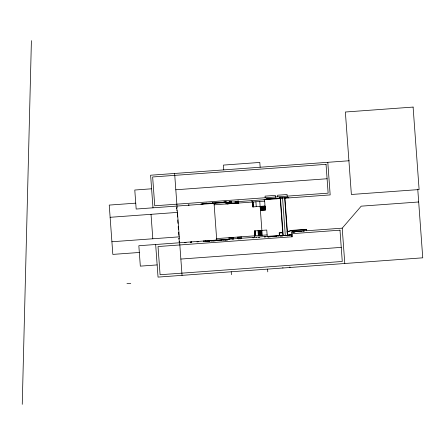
<?xml version="1.0" encoding="UTF-8"?>
<svg xmlns="http://www.w3.org/2000/svg" width="445" height="445" viewBox="0 0 445 445"><rect width="100%" height="100%" fill="white"/><g stroke="black" fill="none" stroke-linecap="round" stroke-linejoin="round"><path stroke-width="0.67" d="M22.25 404.344L31.406 40.656M344.786 263.501L342.216 228.163L361.207 206.163L418.684 201.98M287.036 231.739L291.219 230.41L306.449 229.303L306.555 230.76L342.216 228.163M287.058 232.034L291.236 230.699L306.182 229.614L306.243 230.488M349.164 160.756L150.616 175.219L152.991 207.815M151.606 188.797L134.785 190.021L136.17 209.044L280.756 198.509M175.814 189.77L327.092 178.751M135.742 203.154L109.236 205.084L112.83 254.401L139.329 252.471M205.534 203.254L206.864 203.159M217.811 202.364L219.129 202.264M223.752 201.93L225.732 201.785L225.782 202.514M266.538 198.815L268.463 198.67M272.952 198.348L274.237 198.253M279.154 197.897L280.506 197.797M284.995 197.469L286.602 197.352M266.633 198.882L269.37 198.681M272.785 198.431L275.522 198.231M279.16 197.969L281.19 197.819M285.251 197.524L287.286 197.374M204.133 203.576L202.503 203.699L202.542 204.211M206.007 203.443L210.374 203.126M212.137 202.998L213.255 202.914L213.288 203.426M216.504 202.675L214.796 202.803L214.835 203.315M217.683 202.592L222.444 202.247M223.763 202.147L226.038 201.986L226.071 202.492M265.27 199.126L264.903 199.299M266.905 199.004L271.294 198.687M273.052 198.559L275.928 198.498M279.31 198.103L283.409 197.803M284.733 197.708L288.065 197.613M226.828 202.075L202.13 203.871L202.158 204.238M284.806 198.214L330.173 194.91L327.798 162.314M225.604 203.793L238.743 202.837M214.162 204.828L264.658 201.151M176.765 210.858L177.349 210.813L179.352 238.331L178.768 238.37L178.818 239.076M110.126 217.299L177.466 212.398M265.009 206.029L252.649 206.931L252.293 202.052M260.353 206.625L265.031 206.285M260.37 206.881L265.048 206.541M260.386 207.136L265.064 206.792M260.208 207.403L265.087 207.047M260.425 207.643L265.103 207.303M177.282 213.945L177.577 213.923M260.442 207.898L265.12 207.554M260.464 208.149L265.142 207.809M260.481 208.405L265.159 208.065M260.497 208.661L265.175 208.316M260.319 208.928L265.198 208.571M260.536 209.167L265.214 208.827M260.553 209.423L265.231 209.078M260.375 209.69L265.253 209.334M260.592 209.929L265.27 209.589M260.408 210.196L265.287 209.845M260.425 210.452L265.309 210.096L264.525 199.327M177.727 220.058L178.022 220.041M178.617 232.29L178.912 232.268M111.906 241.757L179.246 236.851M306.538 230.465L291.325 231.867L291.681 236.812M282.547 232.507L279.176 232.752L279.371 235.494M292.232 231.951L295.141 231.739M296.487 231.639L301.243 231.294M302.511 231.2L304.33 231.072M282.697 232.791L279.488 233.024L279.666 235.472M292.688 232.062L294.707 231.917M298.634 231.628L301.382 231.428M293.355 232.09L295.113 231.962M299.713 231.628L301.259 231.511M178.985 241.323L179.569 241.279L182.049 275.355M216.626 238.598L267.117 234.921M283.504 235.194L138.84 245.729L140.325 266.138L157.152 264.914M287.403 234.91L291.52 234.61M279.388 235.639L280.901 235.383M290.018 234.865L291.531 234.754M184.703 242.753L186.088 242.653M190.927 242.303L191.7 242.247L191.673 241.88M196.957 241.863L198.325 241.763M203.504 241.385L204.083 241.346L204.055 240.979M229.553 239.488L204.856 241.29L204.828 240.923M258.428 237.385L259.747 237.291M264.352 236.957L265.671 236.857M291.547 234.977L267.25 236.746L266.761 230.043L254.395 230.938L254.751 235.822M253.411 237.825L253.01 237.853L252.977 237.419M209.378 241.107L205.251 241.407L205.212 240.895M211.247 240.968L215.614 240.65M221.988 240.189L217.544 240.511L217.505 240M223.212 240.1L227.829 239.76M271.083 236.612L267.629 236.718M272.262 236.529L276.651 236.206M282.842 235.755L280.178 235.95L280.144 235.438M284.472 235.639L289.367 235.283M206.975 241.429L209.634 241.235M212.966 240.99L215.625 240.795M219.263 240.534L221.899 240.339M225.203 240.1L227.84 239.905M270.766 236.779L268.029 236.979L267.979 236.323M274.187 236.534L276.595 236.356M282.898 235.9L280.561 235.922M286.669 235.622L288.755 235.472M180.865 259.057L341.248 247.376M126.964 283.593L130.763 283.32M417.755 189.208L422.75 257.822L158.036 277.102L155.661 244.505M303.868 230.955L303.896 231.322M292.22 231.806L292.248 232.168M288.849 197.919L288.822 197.558L264.13 199.354L264.152 199.722M287.231 196.607L287.081 194.532L277.597 195.221L277.697 196.607M290.007 234.721L290.04 235.233M284.956 198.131L287.704 235.872M289.979 267.056L290.007 267.49M284.611 197.469L287.409 235.894M289.678 267.078L289.712 267.512M282.536 197.619L285.284 235.355M280.461 197.769L283.209 235.505M280.166 197.791L282.914 235.527M282.864 267.573L282.898 268.012M276.684 198.442L276.712 198.804M278.626 235.55L278.659 236.061M275.466 197.463L275.316 195.388L265.053 196.134L265.153 197.519M277.864 235.605L277.891 235.967M268.741 236.267L268.802 237.074M264.808 206.046L265.103 210.112M260.158 167.237L259.808 162.442L223.446 165.089L223.796 169.89M267.579 269.125L267.779 271.867M264.853 236.551L264.886 236.99M260.331 206.369L260.631 210.435M259.774 201.507L262.233 235.277M261.393 230.432L261.749 235.31M260.909 230.465L261.265 235.344M260.425 230.499L260.781 235.383M259.941 230.538L260.297 235.416M259.457 230.571L259.813 235.45M258.973 230.605L259.329 235.488M258.489 230.643L258.84 235.522M255.897 201.791L256.253 206.669M258 230.677L258.356 235.555M256.164 237.185L256.198 237.624M253.11 201.991L253.466 206.869M255.219 230.883L255.569 235.761M252.838 202.013L253.194 206.892M254.941 230.899L255.297 235.778M252.565 202.03L252.921 206.914M254.668 230.922L255.024 235.8M251.926 200.773L252.02 202.069M254.479 235.839L254.579 237.179M241.607 236.779L241.707 238.119M238.615 201.134L238.754 203.037M238.47 201.146L238.609 203.048M238.32 201.157L238.459 203.059M238.225 201.168L238.259 201.607M240.929 238.292L240.962 238.731M238.175 201.162L238.314 203.07M240.828 238.303L240.862 238.737M238.025 201.173L238.164 203.081M240.561 236.851L240.706 238.865M237.88 201.185L238.019 203.092M237.73 201.196L237.869 203.104M237.586 201.207L237.725 203.115M237.435 201.218L237.574 203.126M240.144 238.353L240.172 238.787M237.291 201.229L237.43 203.137M237.141 201.24L237.28 203.143M236.996 201.251L237.135 203.154M239.51 236.929L239.655 238.943M236.846 201.262L236.985 203.165M236.701 201.273L236.84 203.176M236.551 201.285L236.69 203.187M236.406 201.296L236.545 203.198M236.256 201.307L236.395 203.209M236.111 201.318L236.251 203.22M235.961 201.324L236.1 203.232M235.817 201.335L235.956 203.243M238.464 237.007L238.609 239.015M235.666 201.346L235.806 203.254M235.522 201.357L235.661 203.265M235.372 201.368L235.511 203.276M235.227 201.379L235.366 203.287M235.121 201.958L235.216 203.293M237.413 237.085L237.513 238.425M231.539 201.646L231.678 203.554M231.344 201.663L231.483 203.565M231.144 201.68L231.283 203.582M230.949 201.691L231.089 203.599M230.755 201.707L230.894 203.61M233.219 237.391L233.369 239.399M230.555 201.719L230.694 203.626M230.36 201.735L230.499 203.638M230.165 201.746L230.304 203.654M229.965 201.763L230.104 203.665M229.77 201.78L229.909 203.682M229.576 201.791L229.715 203.699M232.173 237.463L232.318 239.477M229.375 201.808L229.514 203.71M229.181 201.819L229.32 203.727M228.986 201.835L229.125 203.738M228.83 202.414L228.925 203.754M228.63 202.431L228.73 203.766M231.122 237.541L231.222 238.882M228.435 202.447L228.535 203.782M228.24 202.458L228.335 203.799M228.04 202.475L228.14 203.81M227.846 202.486L227.946 203.827M227.651 202.503L227.745 203.838M230.076 237.619L230.171 238.959M227.451 202.514L227.551 203.855M227.256 202.531L227.356 203.866M227.017 201.98L227.156 203.882M226.822 201.991L226.961 203.899M226.433 202.102L226.461 202.464M229.025 237.691L229.125 239.032M229.131 239.154L229.158 239.516M231.216 271.773L231.428 274.671M228.747 239.182L228.78 239.694M228.452 239.204L228.491 239.716M215.185 202.775L215.219 203.282M214.023 202.881L216.721 239.938M215.964 240.111L215.986 240.478M212.838 202.503L212.905 203.454M215.196 240.167L215.23 240.678M205.979 240.84L206.018 241.351M202.887 203.671L202.926 204.183M205.596 240.867L205.635 241.379M201.346 203.782L201.385 204.294M201.057 203.804L201.095 204.311M203.766 241.001L203.793 241.368M203.476 241.023L203.515 241.535M188.964 204.683L189.003 205.195M188.574 204.711L188.613 205.223M191.283 241.908L191.311 242.275M190.899 241.935L190.938 242.447M190.51 241.969L190.56 242.625M174.629 173.467L177.116 207.648L176.537 207.693L176.632 209M176.826 207.67L177.054 210.835M177.327 214.557L177.505 217.004M177.778 220.714L177.967 223.334M178.206 226.611L178.395 229.231M178.662 232.902L178.84 235.344M179.062 238.348L179.274 241.301M151.027 214.323L152.807 238.776M413.105 107.078L345.365 112.012L351.372 194.487L419.112 189.553L413.105 107.078M326.04 164.344L152.646 176.971L154.749 205.785L328.137 193.158L326.04 164.344M339.997 230.182L292.354 233.653L292.576 236.746L158.025 246.547L160.083 274.737L342.272 261.471L339.997 230.182"/></g></svg>
